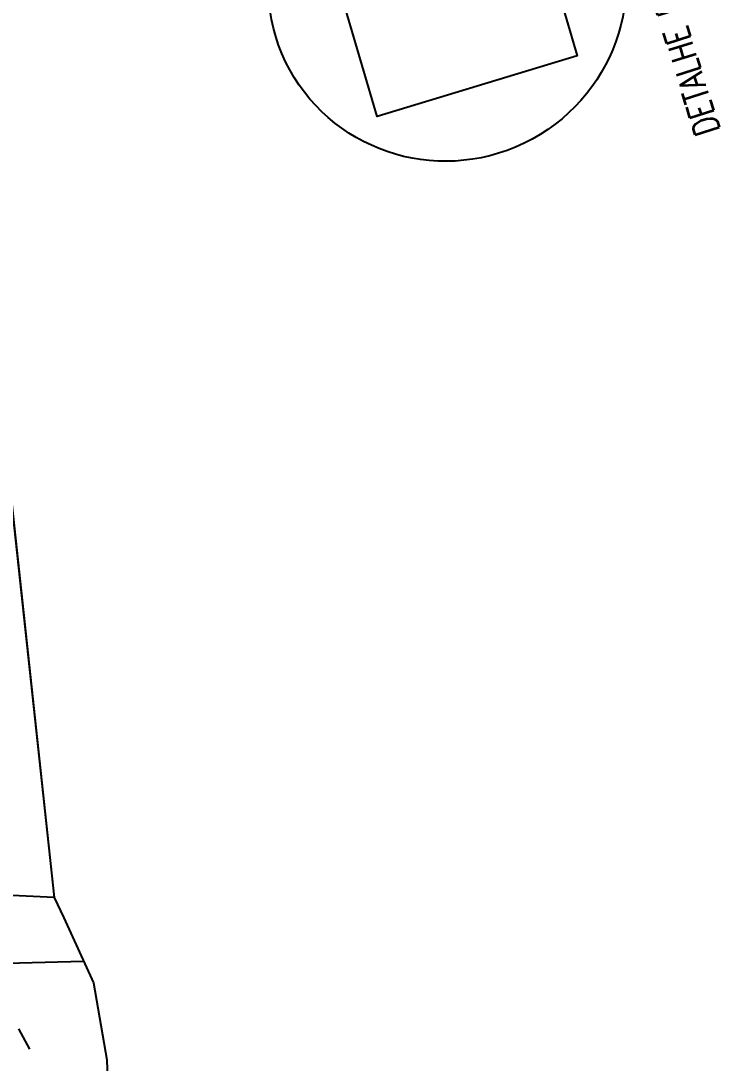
# Model space of a CAD drawing. Header units: metres. Extents: x 307586 to 320046, y 7427249 to 7434250.
# Drawn here: x 319639.8 to 319681.6, y 7428797.4 to 7428859.9 of the extents above; entities that cross this region are included whole.
import ezdxf

# ---------------------------------------------------------------- set-up
doc = ezdxf.new("R2010")
doc.units = ezdxf.units.M
doc.header["$MEASUREMENT"] = 0
for name, color, linetype in [('Area', 45, 'Continuous'), ('Curvas de Nivel 1m', 11, 'Continuous'), ('DETALHES', 45, 'Continuous'), ('Edificações', 30, 'Continuous'), ('Vias Primárias', 230, 'Continuous')]:
    doc.layers.add(name, color=color, linetype=linetype)
doc.styles.add('ROMANS', font='romans', dxfattribs={"height": 0.2})

msp = doc.modelspace()

# ---------------------------------------------------------------- linework, layer by layer
at = {"layer": 'Area'}
msp.add_polyline3d([(319633.816255117, 7428861.227051926, 817.7185912045827), (319634.5828760798, 7428858.760017519, 818.1881402144952), (319635.1513502866, 7428856.507302795, 818.5779848597717), (319636.2324436922, 7428852.503282427, 819.3679768948294), (319637.6359730001, 7428846.882203802, 820.5970907212973), (319637.790512886, 7428843.724160669, 822.4660532752857), (319638.5377691598, 7428837.046373687, 823.6564298248651), (319641.7556846366, 7428807.315236209, 832.8386211194857), (319642.3256266764, 7428806.094001706, 832.8287901840637), (319644.0956443386, 7428802.200498987, 832.9886004419059), (319644.8998583465, 7428797.579604588, 833.0064185207955), (319645.4356670188, 7428781.574386508, 840.0857951001512), (319646.8256613244, 7428766.544556476, 844.5065338798462), (319649.1810392479, 7428749.950000003, 847.9906208185248)], dxfattribs=at)
at = {"layer": 'Curvas de Nivel 1m', "elevation": 833, "flags": 128}
msp.add_lwpolyline([(319639.6148413934, 7428799.438460625), (319640.2629173043, 7428798.220000003)], dxfattribs=at)
at = {"layer": 'DETALHES', "color": 3, "extrusion": (-0.07284266556022265, 0.1511893591264605, 0.9858172872094564), "elevation": 1100686.722341412}
msp.add_lwpolyline([(-3512464.225703725, -6460757.148935478), (-3512462.145178279, -6460744.364079476), (-3512449.765380433, -6460746.316340429), (-3512451.845905883, -6460759.101196432)], close=True, dxfattribs=at)
at = {"layer": 'DETALHES', "color": 1, "extrusion": (-0.07284266556022265, 0.1511893591264605, 0.9858172872094564)}
msp.add_circle((-3512456.995542082, -6460751.732637956, 1100686.722341413), 10.75345843810327, dxfattribs=at)
at = {"layer": 'Edificações', "elevation": 832.8386211194857}
msp.add_lwpolyline([(319638.7402787343, 7428835.175336351), (319641.7556846366, 7428807.315236209), (319627.0877241708, 7428808.018425896), (319628.3979456352, 7428832.883854766), (319619.6624689475, 7428833.061916362), (319619.8610544213, 7428846.297162647), (319631.1203945516, 7428845.351630688), (319634.4085222179, 7428839.230713711), (319634.3587311764, 7428834.552914223), (319638.4524031578, 7428835.109429594)], close=True, dxfattribs=at)
at = {"layer": 'Vias Primárias', "elevation": 832.9359069094944}
msp.add_lwpolyline([(319643.5120242111, 7428803.484286488), (319635.805802258, 7428803.285457104), (319617.5035041521, 7428802.988153401), (319599.3665365432, 7428802.52653631), (319586.1354509686, 7428802.461855058), (319570.1881782312, 7428802.161144748), (319550.3941687996, 7428801.734965197), (319536.7612200317, 7428801.999928275), (319505.9581386259, 7428802.011608063), (319487.1614649656, 7428802.384122526), (319470.8734316315, 7428800.201240865), (319457.451665557, 7428797.429105031), (319441.5835737052, 7428793.116829829), (319423.3192501057, 7428787.207299326), (319404.3635077021, 7428781.137923839), (319393.2838395046, 7428777.680175578, -0.09196513083683479), (319383.0688992944, 7428776.457912269), (319377.3111157683, 7428776.778885242), (319365.967140967, 7428779.010875105)], format="xyb", dxfattribs=at)
msp.add_lwpolyline([(319643.5120242111, 7428803.484286488), (319635.805802258, 7428803.285457104), (319617.5035041521, 7428802.988153401), (319599.3665365432, 7428802.52653631), (319586.1354509686, 7428802.461855058), (319570.1881782312, 7428802.161144748), (319550.3941687996, 7428801.734965197), (319536.7612200317, 7428801.999928275), (319505.9581386259, 7428802.011608063), (319487.1614649656, 7428802.384122526), (319470.8734316315, 7428800.201240865), (319457.451665557, 7428797.429105031), (319441.5835737052, 7428793.116829829), (319423.3192501057, 7428787.207299326), (319404.3635077021, 7428781.137923839), (319393.2838395046, 7428777.680175578, -0.09196513083683479), (319383.0688992944, 7428776.457912269), (319377.3111157683, 7428776.778885242), (319365.967140967, 7428779.010875105)], format="xyb", dxfattribs=at)

# ---------------------------------------------------------------- texts
at = {"layer": 'DETALHES', "color": 2, "extrusion": (-0.07284266556022265, 0.1511893591264605, 0.9858172872094564), "style": 'ROMANS', "width": 0.8}
msp.add_text('DETALHE PI (S/ ESCALA)', height=1.5, rotation=261.7894961949873, dxfattribs=at).set_placement((-3512467.916418707, -6460736.506797673, 1100686.722341411))

doc.saveas('drawing.dxf')
